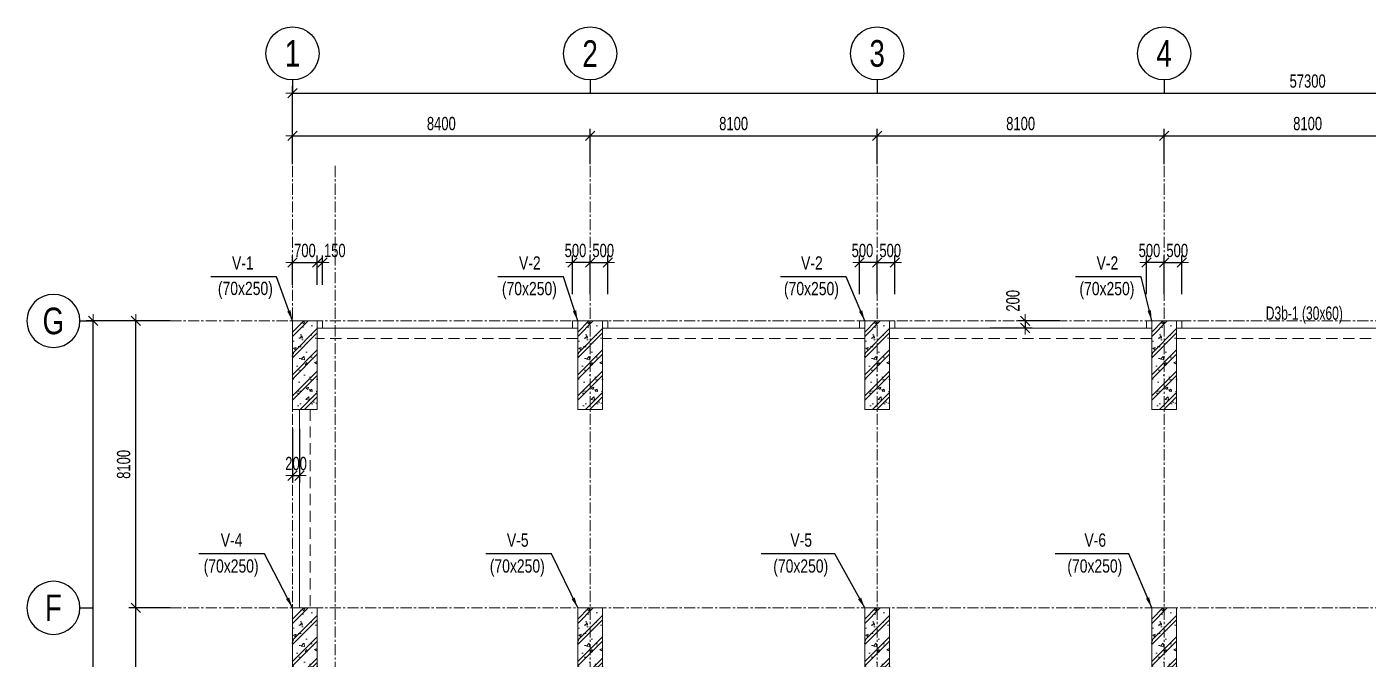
# Model space of a CAD drawing. Header units: millimetres. Extents: x 217991 to 313900, y 2625501 to 2818210.
# Drawn here: x 224801 to 262658, y 2780010 to 2797862 of the extents above; entities that cross this region are included whole.
import ezdxf
from ezdxf.enums import TextEntityAlignment as Align

# ---------------------------------------------------------------- set-up
doc = ezdxf.new("R2010")
doc.units = ezdxf.units.MM
doc.header["$LTSCALE"] = 50
doc.header["$MEASUREMENT"] = 0
doc.linetypes.add('CENTER', pattern=[2, 1.25, -0.25, 0.25, -0.25])
doc.linetypes.add('HIDDEN', pattern=[9.525, 6.35, -3.175])
doc.layers.get('Defpoints').update_dxf_attribs({"lineweight": 9})
for name, color, linetype, lineweight in [('02.CDC.DIM', 1, 'Continuous', 20), ('CDC- COT', 4, 'Continuous', 0), ('CDC- DAM', 3, 'Continuous', 5), ('CDC- TRUC', 5, 'CENTER', 15), ('Dim', 8, 'Continuous', 15), ('Dim-off', 8, 'Continuous', 15)]:
    doc.layers.add(name, color=color, linetype=linetype, lineweight=lineweight)
for name, color, linetype in [('CDC.02.DIM', 1, 'Continuous'), ('KCS_TEXT_TEN DAM', 2, 'Continuous'), ('KCS_TEXT_TEN_COT', 3, 'Continuous')]:
    doc.layers.add(name, color=color, linetype=linetype)
doc.styles.add('ARIAL_3', font='arial_1.ttf', dxfattribs={"width": 0.85})
doc.styles.add('BIGTEXT', font='VHARIAL.TTF', dxfattribs={"width": 0.8, "height": 1000})
doc.styles.add('KCS_SMTEXT', font='arial_1.ttf', dxfattribs={"width": 0.7})
doc.styles.add('VN simplex', font='arial_1.ttf', dxfattribs={"width": 0.7})
doc.dimstyles.new('DIM A1 1-150 (Time City)', dxfattribs={"dimtxt": 375, "dimasz": 1.25, "dimexe": 200, "dimexo": 0, "dimgap": 150, "dimtad": 1, "dimdec": 1, "dimzin": 13, "dimdsep": 46, "dimtxsty": 'VN simplex', "dimblk1": 'D', "dimblk2": 'D', "dimsah": 1, "dimcen": 0, "dimdle": 50, "dimclrd": 1, "dimclre": 1, "dimclrt": 2, "dimadec": 0, "dimazin": 0, "dimtfac": 1, "dimtdec": 1, "dimtix": 1, "dimtmove": 2, "dimatfit": 3, "dimldrblk": 'D', "dimfxl": 1, "dimtolj": 1, "dimtzin": 13, "dimarcsym": 0})
doc.dimstyles.new('KCS_DIM100', dxfattribs={"dimscale": 100, "dimtxt": 2.5, "dimasz": 3, "dimexe": 1.2, "dimexo": 0, "dimgap": 1, "dimtad": 1, "dimdec": 0, "dimzin": 0, "dimdsep": 46, "dimtxsty": 'KCS_SMTEXT', "dimblk": 'ARCHTICK', "dimcen": 0, "dimdle": 1, "dimclrd": 1, "dimclre": 1, "dimclrt": 2, "dimadec": 0, "dimazin": 0, "dimtfac": 1, "dimtdec": 0, "dimtix": 1, "dimtmove": 2, "dimatfit": 3, "dimfxl": 1, "dimtolj": 1, "dimtzin": 0, "dimarcsym": 0})

# ---------------------------------------------------------------- blocks, each defined once
blk = doc.blocks.new('D')
at = {"layer": 'Dim'}
blk.add_line((150, 0), (-150, 0), dxfattribs=at)
at = {"layer": 'Dim', "color": 3}
blk.add_line((106, 106), (-106, -106), dxfattribs=at)
blk = doc.blocks.new('*D138')
at = {"layer": 'Defpoints', "color": 0, "ltscale": 0.5, "transparency": 16777216}
for p in [(240700, 2794787), (232300, 2793983), (240700, 2793983)]:
    blk.add_point(p, dxfattribs=at)
at = {"layer": 'Dim', "color": 1, "lineweight": -2, "ltscale": 0.5, "transparency": 16777216}
for p, q in [((232300, 2793983), (232300, 2794987)), ((240700, 2793983), (240700, 2794987)), ((232301, 2794787), (240698, 2794787))]:
    blk.add_line(p, q, dxfattribs=at)
at = {"layer": 'Dim', "color": 1, "lineweight": -2, "ltscale": 0.5, "transparency": 16777216, "xscale": 1.25, "yscale": 1.25, "zscale": 1.25, "rotation": 180}
blk.add_blockref('D', (232300, 2794787), dxfattribs=at)
at = {"layer": 'Dim', "color": 1, "lineweight": -2, "ltscale": 0.5, "transparency": 16777216, "xscale": 1.25, "yscale": 1.25, "zscale": 1.25}
blk.add_blockref('D', (240700, 2794787), dxfattribs=at)
at = {"layer": 'Dim', "color": 2, "ltscale": 0.5, "transparency": 16777216, "insert": (236500, 2795129), "char_height": 375, "attachment_point": 5, "style": 'VN simplex'}
blk.add_mtext('\\A1;8400', dxfattribs=at)
blk = doc.blocks.new('*D139')
at = {"layer": 'Defpoints', "color": 0, "ltscale": 0.5, "transparency": 16777216}
for p in [(248800, 2794787), (240700, 2793983), (248800, 2793983)]:
    blk.add_point(p, dxfattribs=at)
at = {"layer": 'Dim', "color": 1, "lineweight": -2, "ltscale": 0.5, "transparency": 16777216}
for p, q in [((240700, 2793983), (240700, 2794987)), ((248800, 2793983), (248800, 2794987)), ((240701, 2794787), (248798, 2794787))]:
    blk.add_line(p, q, dxfattribs=at)
at = {"layer": 'Dim', "color": 1, "lineweight": -2, "ltscale": 0.5, "transparency": 16777216, "xscale": 1.25, "yscale": 1.25, "zscale": 1.25, "rotation": 180}
blk.add_blockref('D', (240700, 2794787), dxfattribs=at)
at = {"layer": 'Dim', "color": 1, "lineweight": -2, "ltscale": 0.5, "transparency": 16777216, "xscale": 1.25, "yscale": 1.25, "zscale": 1.25}
blk.add_blockref('D', (248800, 2794787), dxfattribs=at)
at = {"layer": 'Dim', "color": 2, "ltscale": 0.5, "transparency": 16777216, "insert": (244750, 2795129), "char_height": 375, "attachment_point": 5, "style": 'VN simplex'}
blk.add_mtext('\\A1;8100', dxfattribs=at)
blk = doc.blocks.new('*D140')
at = {"layer": 'Defpoints', "color": 0, "ltscale": 0.5, "transparency": 16777216}
for p in [(256900, 2794787), (248800, 2793983), (256900, 2793983)]:
    blk.add_point(p, dxfattribs=at)
at = {"layer": 'Dim', "color": 1, "lineweight": -2, "ltscale": 0.5, "transparency": 16777216}
for p, q in [((248800, 2793983), (248800, 2794987)), ((256900, 2793983), (256900, 2794987)), ((248801, 2794787), (256898, 2794787))]:
    blk.add_line(p, q, dxfattribs=at)
at = {"layer": 'Dim', "color": 1, "lineweight": -2, "ltscale": 0.5, "transparency": 16777216, "xscale": 1.25, "yscale": 1.25, "zscale": 1.25, "rotation": 180}
blk.add_blockref('D', (248800, 2794787), dxfattribs=at)
at = {"layer": 'Dim', "color": 1, "lineweight": -2, "ltscale": 0.5, "transparency": 16777216, "xscale": 1.25, "yscale": 1.25, "zscale": 1.25}
blk.add_blockref('D', (256900, 2794787), dxfattribs=at)
at = {"layer": 'Dim', "color": 2, "ltscale": 0.5, "transparency": 16777216, "insert": (252850, 2795129), "char_height": 375, "attachment_point": 5, "style": 'VN simplex'}
blk.add_mtext('\\A1;8100', dxfattribs=at)
blk = doc.blocks.new('*D141')
at = {"layer": 'Defpoints', "color": 0, "ltscale": 0.5, "transparency": 16777216}
for p in [(265000, 2794787), (256900, 2793983), (265000, 2793983)]:
    blk.add_point(p, dxfattribs=at)
at = {"layer": 'Dim', "color": 1, "lineweight": -2, "ltscale": 0.5, "transparency": 16777216}
for p, q in [((256900, 2793983), (256900, 2794987)), ((265000, 2793983), (265000, 2794987)), ((256901, 2794787), (264998, 2794787))]:
    blk.add_line(p, q, dxfattribs=at)
at = {"layer": 'Dim', "color": 1, "lineweight": -2, "ltscale": 0.5, "transparency": 16777216, "xscale": 1.25, "yscale": 1.25, "zscale": 1.25, "rotation": 180}
blk.add_blockref('D', (256900, 2794787), dxfattribs=at)
at = {"layer": 'Dim', "color": 1, "lineweight": -2, "ltscale": 0.5, "transparency": 16777216, "xscale": 1.25, "yscale": 1.25, "zscale": 1.25}
blk.add_blockref('D', (265000, 2794787), dxfattribs=at)
at = {"layer": 'Dim', "color": 2, "ltscale": 0.5, "transparency": 16777216, "insert": (260950, 2795129), "char_height": 375, "attachment_point": 5, "style": 'VN simplex'}
blk.add_mtext('\\A1;8100', dxfattribs=at)
blk = doc.blocks.new('*D162')
at = {"layer": 'Defpoints', "color": 0, "ltscale": 0.5, "transparency": 16777216}
for p in [(227876, 2781460), (228851, 2781460), (228851, 2773360)]:
    blk.add_point(p, dxfattribs=at)
at = {"layer": 'Dim', "color": 1, "lineweight": -2, "ltscale": 0.5, "transparency": 16777216}
for p, q in [((228851, 2781460), (227676, 2781460)), ((227876, 2773361), (227876, 2781458)), ((228851, 2773360), (227676, 2773360))]:
    blk.add_line(p, q, dxfattribs=at)
at = {"layer": 'Dim', "color": 1, "lineweight": -2, "ltscale": 0.5, "transparency": 16777216, "xscale": 1.25, "yscale": 1.25, "zscale": 1.25}
for p, rotation in [((227876, 2781460), 90), ((227876, 2773360), 270)]:
    blk.add_blockref('D', p, dxfattribs=dict(at, rotation=rotation))
at = {"layer": 'Dim', "color": 2, "ltscale": 0.5, "transparency": 16777216, "insert": (227535, 2777410), "char_height": 375, "attachment_point": 5, "rotation": 90, "style": 'VN simplex'}
blk.add_mtext('\\A1;8100', dxfattribs=at)
blk = doc.blocks.new('*D163')
at = {"layer": 'Defpoints', "color": 0, "ltscale": 0.5, "transparency": 16777216}
for p in [(227876, 2789560), (228851, 2789560), (228851, 2781460)]:
    blk.add_point(p, dxfattribs=at)
at = {"layer": 'Dim', "color": 1, "lineweight": -2, "ltscale": 0.5, "transparency": 16777216}
for p, q in [((228851, 2789560), (227676, 2789560)), ((227876, 2781461), (227876, 2789558)), ((228851, 2781460), (227676, 2781460))]:
    blk.add_line(p, q, dxfattribs=at)
at = {"layer": 'Dim', "color": 1, "lineweight": -2, "ltscale": 0.5, "transparency": 16777216, "xscale": 1.25, "yscale": 1.25, "zscale": 1.25}
for p, rotation in [((227876, 2789560), 90), ((227876, 2781460), 270)]:
    blk.add_blockref('D', p, dxfattribs=dict(at, rotation=rotation))
at = {"layer": 'Dim', "color": 2, "ltscale": 0.5, "transparency": 16777216, "insert": (227535, 2785510), "char_height": 375, "attachment_point": 5, "rotation": 90, "style": 'VN simplex'}
blk.add_mtext('\\A1;8100', dxfattribs=at)
blk = doc.blocks.new('*D165')
at = {"layer": 'Defpoints', "color": 0, "ltscale": 0.5, "transparency": 16777216}
for p in [(226676, 2789560), (228851, 2789560), (228851, 2740960)]:
    blk.add_point(p, dxfattribs=at)
at = {"layer": 'Dim', "color": 1, "lineweight": -2, "ltscale": 0.5, "transparency": 16777216}
for p, q in [((228851, 2789560), (226476, 2789560)), ((226676, 2740961), (226676, 2789558)), ((228851, 2740960), (226476, 2740960))]:
    blk.add_line(p, q, dxfattribs=at)
at = {"layer": 'Dim', "color": 1, "lineweight": -2, "ltscale": 0.5, "transparency": 16777216, "xscale": 1.25, "yscale": 1.25, "zscale": 1.25}
for p, rotation in [((226676, 2789560), 90), ((226676, 2740960), 270)]:
    blk.add_blockref('D', p, dxfattribs=dict(at, rotation=rotation))
at = {"layer": 'Dim', "color": 2, "ltscale": 0.5, "transparency": 16777216, "insert": (226335, 2765260), "char_height": 375, "attachment_point": 5, "rotation": 90, "style": 'VN simplex'}
blk.add_mtext('\\A1;48600', dxfattribs=at)
blk = doc.blocks.new('*D167')
at = {"layer": 'Defpoints', "color": 0, "ltscale": 0.5, "transparency": 16777216}
for p in [(289600, 2795987), (232300, 2793983), (289600, 2793983)]:
    blk.add_point(p, dxfattribs=at)
at = {"layer": 'Dim', "color": 1, "lineweight": -2, "ltscale": 0.5, "transparency": 16777216}
for p, q in [((232300, 2793983), (232300, 2796187)), ((289600, 2793983), (289600, 2796187)), ((232301, 2795987), (289598, 2795987))]:
    blk.add_line(p, q, dxfattribs=at)
at = {"layer": 'Dim', "color": 1, "lineweight": -2, "ltscale": 0.5, "transparency": 16777216, "xscale": 1.25, "yscale": 1.25, "zscale": 1.25, "rotation": 180}
blk.add_blockref('D', (232300, 2795987), dxfattribs=at)
at = {"layer": 'Dim', "color": 1, "lineweight": -2, "ltscale": 0.5, "transparency": 16777216, "xscale": 1.25, "yscale": 1.25, "zscale": 1.25}
blk.add_blockref('D', (289600, 2795987), dxfattribs=at)
at = {"layer": 'Dim', "color": 2, "ltscale": 0.5, "transparency": 16777216, "insert": (260950, 2796329), "char_height": 375, "attachment_point": 5, "style": 'VN simplex'}
blk.add_mtext('\\A1;57300', dxfattribs=at)
blk = doc.blocks.new('_ArchTick')
at = {"const_width": 0.15}
blk.add_lwpolyline([(-0.5, -0.5), (0.5, 0.5)], dxfattribs=at)
blk = doc.blocks.new('*D175')
at = {"layer": 'Defpoints', "color": 0, "ltscale": 0.5, "transparency": 16777216}
for p in [(251984, 2789360), (252974, 2789360), (253953, 2789560)]:
    blk.add_point(p, dxfattribs=at)
at = {"layer": 'Dim-off', "color": 1, "lineweight": -2, "ltscale": 0.5, "transparency": 16777216}
for p, q in [((251984, 2789360), (253174, 2789360)), ((253953, 2789560), (252774, 2789560)), ((252974, 2789561), (252974, 2789562)), ((252974, 2789560), (252974, 2789360)), ((252974, 2789358), (252974, 2789357))]:
    blk.add_line(p, q, dxfattribs=at)
at = {"layer": 'Dim-off', "color": 1, "lineweight": -2, "ltscale": 0.5, "transparency": 16777216, "xscale": 1.25, "yscale": 1.25, "zscale": 1.25}
for p, rotation in [((252974, 2789560), 270), ((252974, 2789360), 90)]:
    blk.add_blockref('D', p, dxfattribs=dict(at, rotation=rotation))
at = {"layer": 'Dim-off', "color": 2, "ltscale": 0.5, "transparency": 16777216, "insert": (252633, 2790128), "char_height": 375, "attachment_point": 5, "rotation": 90, "style": 'VN simplex'}
blk.add_mtext('\\A1;200', dxfattribs=at)
blk = doc.blocks.new('*D176')
at = {"layer": 'Defpoints', "color": 0, "ltscale": 0.5, "transparency": 16777216}
for p in [(232300, 2786514), (232500, 2786514), (232500, 2785191)]:
    blk.add_point(p, dxfattribs=at)
at = {"layer": 'Dim-off', "color": 1, "lineweight": -2, "ltscale": 0.5, "transparency": 16777216}
for p, q in [((232300, 2786514), (232300, 2784991)), ((232500, 2786514), (232500, 2784991)), ((232298, 2785191), (232297, 2785191)), ((232300, 2785191), (232500, 2785191)), ((232501, 2785191), (232502, 2785191))]:
    blk.add_line(p, q, dxfattribs=at)
at = {"layer": 'Dim-off', "color": 1, "lineweight": -2, "ltscale": 0.5, "transparency": 16777216, "xscale": 1.25, "yscale": 1.25, "zscale": 1.25}
blk.add_blockref('D', (232300, 2785191), dxfattribs=at)
at = {"layer": 'Dim-off', "color": 1, "lineweight": -2, "ltscale": 0.5, "transparency": 16777216, "xscale": 1.25, "yscale": 1.25, "zscale": 1.25, "rotation": 180}
blk.add_blockref('D', (232500, 2785191), dxfattribs=at)
at = {"layer": 'Dim-off', "color": 2, "ltscale": 0.5, "transparency": 16777216, "insert": (232400, 2785532), "char_height": 375, "attachment_point": 5, "style": 'VN simplex'}
blk.add_mtext('\\A1;200', dxfattribs=at)
blk = doc.blocks.new('*D89')
at = {"layer": 'Defpoints', "color": 0, "ltscale": 0.5, "transparency": 16777216}
for p in [(240200, 2791205), (240200, 2790314), (240700, 2790314)]:
    blk.add_point(p, dxfattribs=at)
at = {"layer": 'Dim-off', "color": 1, "lineweight": -2, "ltscale": 0.5, "transparency": 16777216}
for p, q in [((240200, 2790314), (240200, 2791405)), ((240698, 2791205), (240201, 2791205)), ((240700, 2790314), (240700, 2791405))]:
    blk.add_line(p, q, dxfattribs=at)
at = {"layer": 'Dim-off', "color": 1, "lineweight": -2, "ltscale": 0.5, "transparency": 16777216, "xscale": 1.25, "yscale": 1.25, "zscale": 1.25, "rotation": 180}
blk.add_blockref('D', (240200, 2791205), dxfattribs=at)
at = {"layer": 'Dim-off', "color": 1, "lineweight": -2, "ltscale": 0.5, "transparency": 16777216, "xscale": 1.25, "yscale": 1.25, "zscale": 1.25}
blk.add_blockref('D', (240700, 2791205), dxfattribs=at)
at = {"layer": 'Dim-off', "color": 2, "ltscale": 0.5, "transparency": 16777216, "insert": (240286, 2791546), "char_height": 375, "attachment_point": 5, "style": 'VN simplex'}
blk.add_mtext('\\A1;500', dxfattribs=at)
blk = doc.blocks.new('*D90')
at = {"layer": 'Defpoints', "color": 0, "ltscale": 0.5, "transparency": 16777216}
for p in [(233000, 2791205), (233000, 2790583), (233150, 2790583)]:
    blk.add_point(p, dxfattribs=at)
at = {"layer": 'Dim-off', "color": 1, "lineweight": -2, "ltscale": 0.5, "transparency": 16777216}
for p, q in [((232998, 2791205), (232997, 2791205)), ((233000, 2790583), (233000, 2791405)), ((233150, 2791205), (233000, 2791205)), ((233150, 2790583), (233150, 2791405)), ((233151, 2791205), (233152, 2791205))]:
    blk.add_line(p, q, dxfattribs=at)
at = {"layer": 'Dim-off', "color": 1, "lineweight": -2, "ltscale": 0.5, "transparency": 16777216, "xscale": 1.25, "yscale": 1.25, "zscale": 1.25}
blk.add_blockref('D', (233000, 2791205), dxfattribs=at)
at = {"layer": 'Dim-off', "color": 1, "lineweight": -2, "ltscale": 0.5, "transparency": 16777216, "xscale": 1.25, "yscale": 1.25, "zscale": 1.25, "rotation": 180}
blk.add_blockref('D', (233150, 2791205), dxfattribs=at)
at = {"layer": 'Dim-off', "color": 2, "ltscale": 0.5, "transparency": 16777216, "insert": (233493, 2791546), "char_height": 375, "attachment_point": 5, "style": 'VN simplex'}
blk.add_mtext('\\A1;150', dxfattribs=at)
blk = doc.blocks.new('*D19')
at = {"layer": 'Defpoints', "color": 0, "ltscale": 0.5, "transparency": 16777216}
for p in [(241200, 2791205), (240700, 2790314), (241200, 2790314)]:
    blk.add_point(p, dxfattribs=at)
at = {"layer": 'Dim-off', "color": 1, "lineweight": -2, "ltscale": 0.5, "transparency": 16777216}
for p, q in [((240700, 2790314), (240700, 2791405)), ((240701, 2791205), (241198, 2791205)), ((241200, 2790314), (241200, 2791405))]:
    blk.add_line(p, q, dxfattribs=at)
at = {"layer": 'Dim-off', "color": 1, "lineweight": -2, "ltscale": 0.5, "transparency": 16777216, "xscale": 1.25, "yscale": 1.25, "zscale": 1.25, "rotation": 180}
blk.add_blockref('D', (240700, 2791205), dxfattribs=at)
at = {"layer": 'Dim-off', "color": 1, "lineweight": -2, "ltscale": 0.5, "transparency": 16777216, "xscale": 1.25, "yscale": 1.25, "zscale": 1.25}
blk.add_blockref('D', (241200, 2791205), dxfattribs=at)
at = {"layer": 'Dim-off', "color": 2, "ltscale": 0.5, "transparency": 16777216, "insert": (241069, 2791546), "char_height": 375, "attachment_point": 5, "style": 'VN simplex'}
blk.add_mtext('\\A1;500', dxfattribs=at)
blk = doc.blocks.new('*D20')
at = {"layer": 'Defpoints', "color": 0, "ltscale": 0.5, "transparency": 16777216}
for p in [(248300, 2791205), (248300, 2790314), (248800, 2790314)]:
    blk.add_point(p, dxfattribs=at)
at = {"layer": 'Dim-off', "color": 1, "lineweight": -2, "ltscale": 0.5, "transparency": 16777216}
for p, q in [((248300, 2790314), (248300, 2791405)), ((248798, 2791205), (248301, 2791205)), ((248800, 2790314), (248800, 2791405))]:
    blk.add_line(p, q, dxfattribs=at)
at = {"layer": 'Dim-off', "color": 1, "lineweight": -2, "ltscale": 0.5, "transparency": 16777216, "xscale": 1.25, "yscale": 1.25, "zscale": 1.25, "rotation": 180}
blk.add_blockref('D', (248300, 2791205), dxfattribs=at)
at = {"layer": 'Dim-off', "color": 1, "lineweight": -2, "ltscale": 0.5, "transparency": 16777216, "xscale": 1.25, "yscale": 1.25, "zscale": 1.25}
blk.add_blockref('D', (248800, 2791205), dxfattribs=at)
at = {"layer": 'Dim-off', "color": 2, "ltscale": 0.5, "transparency": 16777216, "insert": (248386, 2791546), "char_height": 375, "attachment_point": 5, "style": 'VN simplex'}
blk.add_mtext('\\A1;500', dxfattribs=at)
blk = doc.blocks.new('*D21')
at = {"layer": 'Defpoints', "color": 0, "ltscale": 0.5, "transparency": 16777216}
for p in [(249300, 2791205), (248800, 2790314), (249300, 2790314)]:
    blk.add_point(p, dxfattribs=at)
at = {"layer": 'Dim-off', "color": 1, "lineweight": -2, "ltscale": 0.5, "transparency": 16777216}
for p, q in [((248800, 2790314), (248800, 2791405)), ((248801, 2791205), (249298, 2791205)), ((249300, 2790314), (249300, 2791405))]:
    blk.add_line(p, q, dxfattribs=at)
at = {"layer": 'Dim-off', "color": 1, "lineweight": -2, "ltscale": 0.5, "transparency": 16777216, "xscale": 1.25, "yscale": 1.25, "zscale": 1.25, "rotation": 180}
blk.add_blockref('D', (248800, 2791205), dxfattribs=at)
at = {"layer": 'Dim-off', "color": 1, "lineweight": -2, "ltscale": 0.5, "transparency": 16777216, "xscale": 1.25, "yscale": 1.25, "zscale": 1.25}
blk.add_blockref('D', (249300, 2791205), dxfattribs=at)
at = {"layer": 'Dim-off', "color": 2, "ltscale": 0.5, "transparency": 16777216, "insert": (249169, 2791546), "char_height": 375, "attachment_point": 5, "style": 'VN simplex'}
blk.add_mtext('\\A1;500', dxfattribs=at)
blk = doc.blocks.new('*D22')
at = {"layer": 'Defpoints', "color": 0, "ltscale": 0.5, "transparency": 16777216}
for p in [(256400, 2791205), (256400, 2790314), (256900, 2790314)]:
    blk.add_point(p, dxfattribs=at)
at = {"layer": 'Dim-off', "color": 1, "lineweight": -2, "ltscale": 0.5, "transparency": 16777216}
for p, q in [((256400, 2790314), (256400, 2791405)), ((256898, 2791205), (256401, 2791205)), ((256900, 2790314), (256900, 2791405))]:
    blk.add_line(p, q, dxfattribs=at)
at = {"layer": 'Dim-off', "color": 1, "lineweight": -2, "ltscale": 0.5, "transparency": 16777216, "xscale": 1.25, "yscale": 1.25, "zscale": 1.25, "rotation": 180}
blk.add_blockref('D', (256400, 2791205), dxfattribs=at)
at = {"layer": 'Dim-off', "color": 1, "lineweight": -2, "ltscale": 0.5, "transparency": 16777216, "xscale": 1.25, "yscale": 1.25, "zscale": 1.25}
blk.add_blockref('D', (256900, 2791205), dxfattribs=at)
at = {"layer": 'Dim-off', "color": 2, "ltscale": 0.5, "transparency": 16777216, "insert": (256486, 2791546), "char_height": 375, "attachment_point": 5, "style": 'VN simplex'}
blk.add_mtext('\\A1;500', dxfattribs=at)
blk = doc.blocks.new('*D23')
at = {"layer": 'Defpoints', "color": 0, "ltscale": 0.5, "transparency": 16777216}
for p in [(257400, 2791205), (256900, 2790314), (257400, 2790314)]:
    blk.add_point(p, dxfattribs=at)
at = {"layer": 'Dim-off', "color": 1, "lineweight": -2, "ltscale": 0.5, "transparency": 16777216}
for p, q in [((256900, 2790314), (256900, 2791405)), ((256901, 2791205), (257398, 2791205)), ((257400, 2790314), (257400, 2791405))]:
    blk.add_line(p, q, dxfattribs=at)
at = {"layer": 'Dim-off', "color": 1, "lineweight": -2, "ltscale": 0.5, "transparency": 16777216, "xscale": 1.25, "yscale": 1.25, "zscale": 1.25, "rotation": 180}
blk.add_blockref('D', (256900, 2791205), dxfattribs=at)
at = {"layer": 'Dim-off', "color": 1, "lineweight": -2, "ltscale": 0.5, "transparency": 16777216, "xscale": 1.25, "yscale": 1.25, "zscale": 1.25}
blk.add_blockref('D', (257400, 2791205), dxfattribs=at)
at = {"layer": 'Dim-off', "color": 2, "ltscale": 0.5, "transparency": 16777216, "insert": (257269, 2791546), "char_height": 375, "attachment_point": 5, "style": 'VN simplex'}
blk.add_mtext('\\A1;500', dxfattribs=at)
blk = doc.blocks.new('*D40')
at = {"layer": 'Defpoints', "color": 0, "ltscale": 0.5, "transparency": 16777216}
for p in [(233000, 2791205), (232300, 2790583), (233000, 2790583)]:
    blk.add_point(p, dxfattribs=at)
at = {"layer": 'Dim-off', "color": 1, "lineweight": -2, "ltscale": 0.5, "transparency": 16777216}
for p, q in [((232298, 2791205), (232297, 2791205)), ((232300, 2790583), (232300, 2791405)), ((232300, 2791205), (233000, 2791205)), ((233000, 2790583), (233000, 2791405)), ((233001, 2791205), (233002, 2791205))]:
    blk.add_line(p, q, dxfattribs=at)
at = {"layer": 'Dim-off', "color": 1, "lineweight": -2, "ltscale": 0.5, "transparency": 16777216, "xscale": 1.25, "yscale": 1.25, "zscale": 1.25}
blk.add_blockref('D', (232300, 2791205), dxfattribs=at)
at = {"layer": 'Dim-off', "color": 1, "lineweight": -2, "ltscale": 0.5, "transparency": 16777216, "xscale": 1.25, "yscale": 1.25, "zscale": 1.25, "rotation": 180}
blk.add_blockref('D', (233000, 2791205), dxfattribs=at)
at = {"layer": 'Dim-off', "color": 2, "ltscale": 0.5, "transparency": 16777216, "insert": (232650, 2791546), "char_height": 375, "attachment_point": 5, "style": 'VN simplex'}
blk.add_mtext('\\A1;700', dxfattribs=at)
blk = doc.blocks.new('cot vach loi tang 2 new (8.2018)')
at = {"layer": 'CDC- COT'}
h = blk.add_hatch(dxfattribs=at)
h.set_pattern_fill('BT-01', color=8, scale=100, angle=45, pattern_type=2)
h.set_pattern_definition([(95, (66876.5, -522177.56), (551.552, 462.8071), [75, -825]), (40, (66876.5, -522177.56), (-629.9922, 433.7681), [60, -660]), (145.4514, (66922.45, -522139), (-78.4395, 896.5753), [63.7402, -701.1421]), (91.1842, (66735.1, -522036.1), (871.693, 637.6138), [112.5, -1237.5]), (141.6356, (66807.7, -521983), (-27.899, 1349.7117), [95.6103, -1051.713]), (36.1842, (66735.1, -522036.1), (-27.9, 1349.7117), [90, -990]), (66, (66841.13, -522000.8), (706.7716, 137.3825), [75, -825]), (11, (66841.1, -522000.8), (-340.7086, 684.8084), [60, -660]), (116.4514, (66900, -521989.3), (366.0636, 822.1906), [63.7402, -701.1421]), (82.5, (66876.5, -522177.56), (-226.79319, 243.98982), [0, -652, 0, -670, 0, -662.5]), (52.5, (66876.5, -522177.56), (-92.87294, 464.90945), [0, -382, 0, -637, 0, -252.5]), (12.5, (66718.8, -522335.24), (393.41817, 361.52076), [0, -250, 0, -780, 0, -1035]), (2.5, (66648.1, -522405.95), (341.59, 483.1598), [0, -325, 0, -518, 0, -735]), (90, (66876.5, -522177.56), (-425, -2e-10), []), (90, (66789.87, -522090.94), (-425, -2e-10), [])])
h.paths.add_polyline_path([(-32194, -130182), (-31699, -129687), (-29931, -131455), (-30426, -131950)])
h = blk.add_hatch(dxfattribs=at)
h.set_pattern_fill('BT-01', color=8, scale=100, angle=45, pattern_type=2)
h.set_pattern_definition([(95, (61148.9, -527905.1), (551.552, 462.8071), [75, -825]), (40, (61148.9, -527905.1), (-629.9922, 433.7681), [60, -660]), (145.4514, (61194.9, -527866.55), (-78.4395, 896.5753), [63.7402, -701.1421]), (91.1842, (61007.5, -527763.7), (871.693, 637.6138), [112.5, -1237.5]), (141.6356, (61080.1, -527710.6), (-27.899, 1349.7117), [95.6103, -1051.713]), (36.1842, (61007.5, -527763.7), (-27.9, 1349.7117), [90, -990]), (66, (61113.57, -527728.34), (706.7716, 137.3825), [75, -825]), (11, (61113.6, -527728.34), (-340.7086, 684.8084), [60, -660]), (116.4514, (61172.5, -527716.9), (366.0636, 822.1906), [63.7402, -701.1421]), (82.5, (61148.92, -527905.12), (-226.79319, 243.98982), [0, -652, 0, -670, 0, -662.5]), (52.5, (61148.92, -527905.12), (-92.87294, 464.90945), [0, -382, 0, -637, 0, -252.5]), (12.5, (60991.24, -528062.8), (393.41817, 361.52076), [0, -250, 0, -780, 0, -1035]), (2.5, (60920.53, -528133.5), (341.59, 483.1598), [0, -325, 0, -518, 0, -735]), (90, (61148.92, -527905.12), (-425, -2e-10), []), (90, (61062.3, -527818.5), (-425, -2e-10), [])])
h.paths.add_polyline_path([(-37921, -135910), (-37426, -135415), (-35658, -137183), (-36153, -137678)])
h = blk.add_hatch(dxfattribs=at)
h.set_pattern_fill('BT-01', color=8, scale=100, angle=45, pattern_type=2)
h.set_pattern_definition([(95, (72604.05, -527905.1), (551.552, 462.8071), [75, -825]), (40, (72604.05, -527905.1), (-629.9922, 433.7681), [60, -660]), (145.4514, (72650, -527866.55), (-78.4395, 896.5753), [63.7402, -701.1421]), (91.1842, (72462.6, -527763.7), (871.693, 637.6138), [112.5, -1237.5]), (141.6356, (72535.3, -527710.6), (-27.899, 1349.7117), [95.6103, -1051.713]), (36.1842, (72462.6, -527763.7), (-27.9, 1349.7117), [90, -990]), (66, (72568.7, -527728.34), (706.7716, 137.3825), [75, -825]), (11, (72568.7, -527728.34), (-340.7086, 684.8084), [60, -660]), (116.4514, (72627.6, -527716.9), (366.0636, 822.1906), [63.7402, -701.1421]), (82.5, (72604.05, -527905.12), (-226.79319, 243.98982), [0, -652, 0, -670, 0, -662.5]), (52.5, (72604.05, -527905.12), (-92.87294, 464.90945), [0, -382, 0, -637, 0, -252.5]), (12.5, (72446.37, -528062.8), (393.41817, 361.52076), [0, -250, 0, -780, 0, -1035]), (2.5, (72375.66, -528133.5), (341.59, 483.1598), [0, -325, 0, -518, 0, -735]), (90, (72604.05, -527905.12), (-425, -2e-10), []), (90, (72517.43, -527818.5), (-425, -2e-10), [])])
h.paths.add_polyline_path([(-26466, -135910), (-25971, -135415), (-24203, -137183), (-24698, -137678)])
h = blk.add_hatch(dxfattribs=at)
h.set_pattern_fill('BT-01', color=8, scale=100, angle=45, pattern_type=2)
h.set_pattern_definition([(95, (55421.36, -533632.7), (551.552, 462.8071), [75, -825]), (40, (55421.36, -533632.7), (-629.9922, 433.7681), [60, -660]), (145.4514, (55467.3, -533594.1), (-78.4395, 896.5753), [63.7402, -701.1421]), (91.1842, (55279.9, -533491.3), (871.693, 637.6138), [112.5, -1237.5]), (141.6356, (55352.6, -533438.1), (-27.899, 1349.7117), [95.6103, -1051.713]), (36.1842, (55279.9, -533491.3), (-27.9, 1349.7117), [90, -990]), (66, (55386, -533455.9), (706.7716, 137.3825), [75, -825]), (11, (55386, -533455.9), (-340.7086, 684.8084), [60, -660]), (116.4514, (55444.9, -533444.46), (366.0636, 822.1906), [63.7402, -701.1421]), (82.5, (55421.36, -533632.69), (-226.79319, 243.98982), [0, -652, 0, -670, 0, -662.5]), (52.5, (55421.36, -533632.7), (-92.87294, 464.90945), [0, -382, 0, -637, 0, -252.5]), (12.5, (55263.68, -533790.37), (393.41817, 361.52076), [0, -250, 0, -780, 0, -1035]), (2.5, (55192.96, -533861.1), (341.59, 483.1598), [0, -325, 0, -518, 0, -735]), (90, (55421.36, -533632.7), (-425, -2e-10), []), (90, (55334.74, -533546.07), (-425, -2e-10), [])])
h.paths.add_polyline_path([(-43649, -141637), (-43154, -141143), (-41386, -142910), (-41881, -143405)])
h = blk.add_hatch(dxfattribs=at)
h.set_pattern_fill('BT-01', color=8, scale=100, angle=45, pattern_type=2)
h.set_pattern_definition([(95, (66876.5, -533632.7), (551.552, 462.8071), [75, -825]), (40, (66876.5, -533632.7), (-629.9922, 433.7681), [60, -660]), (145.4514, (66922.45, -533594.1), (-78.4395, 896.5753), [63.7402, -701.1421]), (91.1842, (66735.1, -533491.3), (871.693, 637.6138), [112.5, -1237.5]), (141.6356, (66807.7, -533438.1), (-27.899, 1349.7117), [95.6103, -1051.713]), (36.1842, (66735.1, -533491.3), (-27.9, 1349.7117), [90, -990]), (66, (66841.13, -533455.9), (706.7716, 137.3825), [75, -825]), (11, (66841.1, -533455.9), (-340.7086, 684.8084), [60, -660]), (116.4514, (66900, -533444.46), (366.0636, 822.1906), [63.7402, -701.1421]), (82.5, (66876.5, -533632.69), (-226.79319, 243.98982), [0, -652, 0, -670, 0, -662.5]), (52.5, (66876.5, -533632.7), (-92.87294, 464.90945), [0, -382, 0, -637, 0, -252.5]), (12.5, (66718.8, -533790.37), (393.41817, 361.52076), [0, -250, 0, -780, 0, -1035]), (2.5, (66648.1, -533861.1), (341.59, 483.1598), [0, -325, 0, -518, 0, -735]), (90, (66876.5, -533632.7), (-425, -2e-10), []), (90, (66789.87, -533546.07), (-425, -2e-10), [])])
h.paths.add_polyline_path([(-32194, -141637), (-31699, -141143), (-29931, -142910), (-30426, -143405)])
h = blk.add_hatch(dxfattribs=at)
h.set_pattern_fill('BT-01', color=8, scale=100, angle=45, pattern_type=2)
h.set_pattern_definition([(95, (49729.15, -539324.9), (551.552, 462.8071), [75, -825]), (40, (49729.15, -539324.9), (-629.9922, 433.7681), [60, -660]), (145.4514, (49775.1, -539286.3), (-78.4395, 896.5753), [63.7402, -701.1421]), (91.1842, (49587.7, -539183.5), (871.693, 637.6138), [112.5, -1237.5]), (141.6356, (49660.4, -539130.3), (-27.899, 1349.7117), [95.6103, -1051.713]), (36.1842, (49587.7, -539183.5), (-27.9, 1349.7117), [90, -990]), (66, (49693.8, -539148.1), (706.7716, 137.3825), [75, -825]), (11, (49693.8, -539148.1), (-340.7086, 684.8084), [60, -660]), (116.4514, (49752.7, -539136.7), (366.0636, 822.1906), [63.7402, -701.1421]), (82.5, (49729.15, -539324.9), (-226.79319, 243.98982), [0, -652, 0, -670, 0, -662.5]), (52.5, (49729.15, -539324.9), (-92.87294, 464.90945), [0, -382, 0, -637, 0, -252.5]), (12.5, (49571.47, -539482.58), (393.41817, 361.52076), [0, -250, 0, -780, 0, -1035]), (2.5, (49500.75, -539553.3), (341.59, 483.1598), [0, -325, 0, -518, 0, -735]), (90, (49729.15, -539324.9), (-425, -2e-10), []), (90, (49642.53, -539238.28), (-425, -2e-10), [])])
h.paths.add_polyline_path([(-49341, -147330), (-48846, -146835), (-47078, -148602), (-47573, -149097)])
h = blk.add_hatch(dxfattribs=at)
h.set_pattern_fill('BT-01', color=8, scale=100, angle=45, pattern_type=2)
h.set_pattern_definition([(95, (61148.9, -539360.25), (551.552, 462.8071), [75, -825]), (40, (61148.9, -539360.25), (-629.9922, 433.7681), [60, -660]), (145.4514, (61194.9, -539321.7), (-78.4395, 896.5753), [63.7402, -701.1421]), (91.1842, (61007.5, -539218.8), (871.693, 637.6138), [112.5, -1237.5]), (141.6356, (61080.1, -539165.7), (-27.899, 1349.7117), [95.6103, -1051.713]), (36.1842, (61007.5, -539218.8), (-27.9, 1349.7117), [90, -990]), (66, (61113.57, -539183.5), (706.7716, 137.3825), [75, -825]), (11, (61113.6, -539183.5), (-340.7086, 684.8084), [60, -660]), (116.4514, (61172.5, -539172), (366.0636, 822.1906), [63.7402, -701.1421]), (82.5, (61148.92, -539360.25), (-226.79319, 243.98982), [0, -652, 0, -670, 0, -662.5]), (52.5, (61148.92, -539360.25), (-92.87294, 464.90945), [0, -382, 0, -637, 0, -252.5]), (12.5, (60991.24, -539517.94), (393.41817, 361.52076), [0, -250, 0, -780, 0, -1035]), (2.5, (60920.53, -539588.65), (341.59, 483.1598), [0, -325, 0, -518, 0, -735]), (90, (61148.92, -539360.25), (-425, -2e-10), []), (90, (61062.3, -539273.63), (-425, -2e-10), [])])
h.paths.add_polyline_path([(-37921, -147365), (-37426, -146870), (-35658, -148638), (-36153, -149133)])
h = blk.add_hatch(dxfattribs=at)
h.set_pattern_fill('BT-01', color=8, scale=100, angle=45, pattern_type=2)
h.set_pattern_definition([(95, (55456.7, -545052.46), (551.552, 462.8071), [75, -825]), (40, (55456.7, -545052.46), (-629.9922, 433.7681), [60, -660]), (145.4514, (55502.7, -545013.9), (-78.4395, 896.5753), [63.7402, -701.1421]), (91.1842, (55315.3, -544911), (871.693, 637.6138), [112.5, -1237.5]), (141.6356, (55387.9, -544857.9), (-27.899, 1349.7117), [95.6103, -1051.713]), (36.1842, (55315.3, -544911), (-27.9, 1349.7117), [90, -990]), (66, (55421.36, -544875.7), (706.7716, 137.3825), [75, -825]), (11, (55421.36, -544875.7), (-340.7086, 684.8084), [60, -660]), (116.4514, (55480.26, -544864.24), (366.0636, 822.1906), [63.7402, -701.1421]), (82.5, (55456.72, -545052.46), (-226.79319, 243.98982), [0, -652, 0, -670, 0, -662.5]), (52.5, (55456.7, -545052.46), (-92.87294, 464.90945), [0, -382, 0, -637, 0, -252.5]), (12.5, (55299.03, -545210.15), (393.41817, 361.52076), [0, -250, 0, -780, 0, -1035]), (2.5, (55228.3, -545280.86), (341.59, 483.1598), [0, -325, 0, -518, 0, -735]), (90, (55456.7, -545052.46), (-425, -2e-10), []), (90, (55370.1, -544965.84), (-425, -2e-10), [])])
h.paths.add_polyline_path([(-43613, -153057), (-43118, -152562), (-41351, -154330), (-41846, -154825)])
for points in [[(-32194, -130182), (-31699, -129687), (-29931, -131455), (-30426, -131950)], [(-37921, -135910), (-37426, -135415), (-35658, -137183), (-36153, -137678)], [(-26466, -135910), (-25971, -135415), (-24203, -137183), (-24698, -137678)], [(-43649, -141637), (-43154, -141143), (-41386, -142910), (-41881, -143405)], [(-32194, -141637), (-31699, -141143), (-29931, -142910), (-30426, -143405)], [(-49341, -147330), (-48846, -146835), (-47078, -148602), (-47573, -149097)], [(-37921, -147365), (-37426, -146870), (-35658, -148638), (-36153, -149133)], [(-43613, -153057), (-43118, -152562), (-41351, -154330), (-41846, -154825)]]:
    blk.add_lwpolyline(points, close=True, dxfattribs=at)
blk = doc.blocks.new('_Axis name')
at = {"layer": 'CDC.02.DIM'}
blk.add_line((0, 2.5), (0, 0), dxfattribs=at)
blk.add_circle((0, 7.5), 5, dxfattribs=at)
at = {"layer": 'CDC.02.DIM', "style": 'BIGTEXT', "width": 0.75}
blk.add_attdef('.', text='', height=5, dxfattribs=at).set_placement((0, 7.5), align=Align.MIDDLE)

msp = doc.modelspace()

# ---------------------------------------------------------------- linework, layer by layer
at = {"layer": 'CDC- DAM'}
for p, q in [((240349.56, 2789359.65), (232999.56, 2789359.65)), ((248449.56, 2789359.65), (241049.56, 2789359.65)), ((256549.56, 2789359.65), (249149.56, 2789359.65)), ((264649.56, 2789359.65), (257249.56, 2789359.65)), ((232499.56, 2787059.65), (232499.56, 2781459.65))]:
    msp.add_line(p, q, dxfattribs=at)
for points in [[(232299.56, 2789559.65), (233149.56, 2789559.65), (233149.56, 2789359.65)], [(240199.56, 2789359.65), (240199.56, 2789559.65), (241199.56, 2789559.65), (241199.56, 2789359.65)], [(248299.56, 2789359.65), (248299.56, 2789559.65), (249299.56, 2789559.65), (249299.56, 2789359.65)], [(256399.56, 2789359.65), (256399.56, 2789559.65), (257399.56, 2789559.65), (257399.56, 2789359.65)]]:
    msp.add_lwpolyline(points, dxfattribs=at)
at = {"layer": 'CDC- DAM', "linetype": 'HIDDEN'}
for points in [[(240349.56, 2789059.65), (232999.56, 2789059.65)], [(248449.56, 2789059.65), (241049.56, 2789059.65)], [(256549.56, 2789059.65), (249149.56, 2789059.65)], [(264649.56, 2789059.65), (257249.56, 2789059.65)], [(232799.56, 2787059.65), (232799.56, 2781459.65)]]:
    msp.add_lwpolyline(points, dxfattribs=at)
at = {"layer": 'CDC- TRUC', "ltscale": 5}
for p, q in [((232299.56, 2737622.63), (232299.56, 2793983.4)), ((233499.56, 2737622.63), (233499.56, 2793983.4)), ((240699.56, 2737622.63), (240699.56, 2793983.4)), ((248799.56, 2737622.63), (248799.56, 2793983.4)), ((256899.56, 2737622.63), (256899.56, 2793983.4)), ((228851.14, 2789559.65), (294103.01, 2789559.65)), ((228851.14, 2781459.65), (294103.01, 2781459.65))]:
    msp.add_line(p, q, dxfattribs=at)

# ---------------------------------------------------------------- block references
at = {"rotation": 314.9999999999783}
msp.add_blockref('cot vach loi tang 2 new (8.2018)', (371366.67, 2858848.2), dxfattribs=at)
at = {"layer": '02.CDC.DIM', "xscale": 150, "yscale": 150, "zscale": 150}
for p, values in [((232299.56, 2795987.45), {'.': '1'}), ((240699.56, 2795987.45), {'.': '2'}), ((248799.56, 2795987.45), {'.': '3'}), ((256899.56, 2795987.45), {'.': '4'})]:
    msp.add_blockref('_Axis name', p, dxfattribs=at).add_auto_attribs(values)
at = {"layer": '02.CDC.DIM'}
ref = msp.add_blockref('_Axis name', (226676.45, 2789559.65), dxfattribs=dict(at, xscale=-150, yscale=150, zscale=150, rotation=90))
ref.add_attrib('.', 'G', dxfattribs={"layer": 'CDC.02.DIM', "height": 750, "style": 'BIGTEXT', "width": 0.75}).set_placement((225551.45, 2789559.65), align=Align.MIDDLE)
ref = msp.add_blockref('_Axis name', (226676.45, 2781459.65), dxfattribs=dict(at, xscale=-150, yscale=150, zscale=150, rotation=90))
ref.add_attrib('.', 'F', dxfattribs={"layer": 'CDC.02.DIM', "height": 750, "style": 'BIGTEXT', "width": 0.75}).set_placement((225551.45, 2781459.65), align=Align.MIDDLE)

# ---------------------------------------------------------------- texts
at = {"layer": 'KCS_TEXT_TEN DAM', "ltscale": 0.5, "style": 'ARIAL_3', "width": 0.65}
msp.add_text('D3b-1 (30x60)', height=375, dxfattribs=at).set_placement((260855.69, 2789592.67), align=Align.CENTER)
at = {"layer": 'KCS_TEXT_TEN_COT', "style": 'KCS_SMTEXT', "width": 0.75}
for s, p in [('V-1', (230898.1, 2791008.45)), ('V-2', (238998.1, 2791008.45)), ('V-2', (246958.6, 2791008.45)), ('V-2', (255298.1, 2791008.45)), ('(70x250)', (230969.56, 2790290.93)), ('(70x250)', (238985.06, 2790284.93)), ('(70x250)', (246945.56, 2790284.93)), ('(70x250)', (255285.06, 2790284.93)), ('V-4', (230580.6, 2783184.95)), ('V-5', (238656.6, 2783184.95)), ('V-5', (246656.6, 2783184.95)), ('V-6', (254956.6, 2783184.95)), ('(70x250)', (230567.56, 2782453.43)), ('(70x250)', (238643.56, 2782453.43)), ('(70x250)', (246643.56, 2782453.43)), ('(70x250)', (254943.56, 2782453.43))]:
    msp.add_text(s, height=375, dxfattribs=at).set_placement(p, align=Align.CENTER)

# ---------------------------------------------------------------- dimensions: what is measured, and where the dimension line sits
at = {"layer": 'Dim', "color": 1, "ltscale": 0.5}
for base, p1, p2, picture, middle in [((289599.56, 2795987.45), (232299.56, 2793983.4), (289599.56, 2793983.4), '*D167', (260949.56, 2796329.04)), ((240699.56, 2794787.45), (232299.56, 2793983.4), (240699.56, 2793983.4), '*D138', (236499.56, 2795128.91)), ((248799.56, 2794787.45), (240699.56, 2793983.4), (248799.56, 2793983.4), '*D139', (244749.56, 2795128.91)), ((256899.56, 2794787.45), (248799.56, 2793983.4), (256899.56, 2793983.4), '*D140', (252849.56, 2795128.91)), ((264999.56, 2794787.45), (256899.56, 2793983.4), (264999.56, 2793983.4), '*D141', (260949.56, 2795128.91))]:
    dim = msp.add_linear_dim(base=base, p1=p1, p2=p2, dimstyle='DIM A1 1-150 (Time City)', dxfattribs=at)
    dim.commit()
    dim.dimension.update_dxf_attribs({"geometry": picture, "text_midpoint": middle})
for base, p1, p2, picture, middle in [((226676.45, 2789559.65), (228851.14, 2740959.65), (228851.14, 2789559.65), '*D165', (226334.98, 2765259.65)), ((227876.45, 2789559.65), (228851.14, 2781459.65), (228851.14, 2789559.65), '*D163', (227534.98, 2785509.65)), ((227876.45, 2781459.65), (228851.14, 2773359.65), (228851.14, 2781459.65), '*D162', (227534.98, 2777409.65))]:
    dim = msp.add_linear_dim(base=base, p1=p1, p2=p2, angle=90, dimstyle='DIM A1 1-150 (Time City)', dxfattribs=at)
    dim.commit()
    dim.dimension.update_dxf_attribs({"geometry": picture, "text_midpoint": middle})
at = {"layer": 'Dim-off', "color": 1, "ltscale": 0.5}
dim = msp.add_linear_dim(base=(232999.56, 2791204.55), p1=(232299.56, 2790582.89), p2=(232999.56, 2790582.89), angle=180, dimstyle='DIM A1 1-150 (Time City)', dxfattribs=at)
dim.commit()
dim.dimension.update_dxf_attribs({"geometry": '*D40', "text_midpoint": (232649.56, 2791546.02)})
for base, p1, p2, picture, middle in [((232999.56, 2791204.55), (233149.56, 2790582.89), (232999.56, 2790582.89), '*D90', (233493.34, 2791546.02)), ((240199.56, 2791204.55), (240699.56, 2790314.32), (240199.56, 2790314.32), '*D89', (240286.38, 2791546.02)), ((248299.56, 2791204.55), (248799.56, 2790314.32), (248299.56, 2790314.32), '*D20', (248386.38, 2791546.02)), ((256399.56, 2791204.55), (256899.56, 2790314.32), (256399.56, 2790314.32), '*D22', (256486.38, 2791546.02))]:
    dim = msp.add_linear_dim(base=base, p1=p1, p2=p2, dimstyle='DIM A1 1-150 (Time City)', dxfattribs=at)
    dim.commit()
    dim.dimension.update_dxf_attribs({"geometry": picture, "text_midpoint": middle, "dimtype": 160})
for base, p1, p2, angle, picture, middle in [((241199.56, 2791204.55), (240699.56, 2790314.32), (241199.56, 2790314.32), 180, '*D19', (241069.04, 2791546.02)), ((249299.56, 2791204.55), (248799.56, 2790314.32), (249299.56, 2790314.32), 180, '*D21', (249169.04, 2791546.02)), ((257399.56, 2791204.55), (256899.56, 2790314.32), (257399.56, 2790314.32), 180, '*D23', (257269.04, 2791546.02)), ((252973.97, 2789359.65), (253952.98, 2789559.65), (251983.9, 2789359.65), 90, '*D175', (252632.5, 2790127.8))]:
    dim = msp.add_linear_dim(base=base, p1=p1, p2=p2, angle=angle, dimstyle='DIM A1 1-150 (Time City)', dxfattribs=at)
    dim.commit()
    dim.dimension.update_dxf_attribs({"geometry": picture, "text_midpoint": middle, "dimtype": 160})
dim = msp.add_linear_dim(base=(232499.56, 2785191), p1=(232299.56, 2786513.52), p2=(232499.56, 2786513.52), dimstyle='DIM A1 1-150 (Time City)', dxfattribs=at)
dim.commit()
dim.dimension.update_dxf_attribs({"geometry": '*D176', "text_midpoint": (232399.56, 2785532.46)})

# ---------------------------------------------------------------- leaders
at = {"layer": 'KCS_TEXT_TEN_COT', "color": 1}
for points in [[(232299.56, 2789560.39), (231849.12, 2790808.45), (229997.19, 2790808.45)], [(240349.56, 2789560.39), (239949.12, 2790808.45), (238097.19, 2790808.45)], [(248449.56, 2789560.39), (247925.12, 2790808.45), (246073.19, 2790808.45)], [(256549.56, 2789560.39), (256249.12, 2790808.45), (254397.19, 2790808.45)], [(232299.56, 2781460.39), (231507.62, 2782984.95), (229655.69, 2782984.95)], [(240349.56, 2781460.39), (239607.62, 2782984.95), (237755.69, 2782984.95)], [(248449.56, 2781460.39), (247607.62, 2782984.95), (245523.71, 2782984.95)], [(256549.56, 2781460.39), (255907.62, 2782984.95), (253823.71, 2782984.95)]]:
    msp.add_leader(points, dimstyle='KCS_DIM100', dxfattribs=at)

doc.saveas('drawing.dxf')
